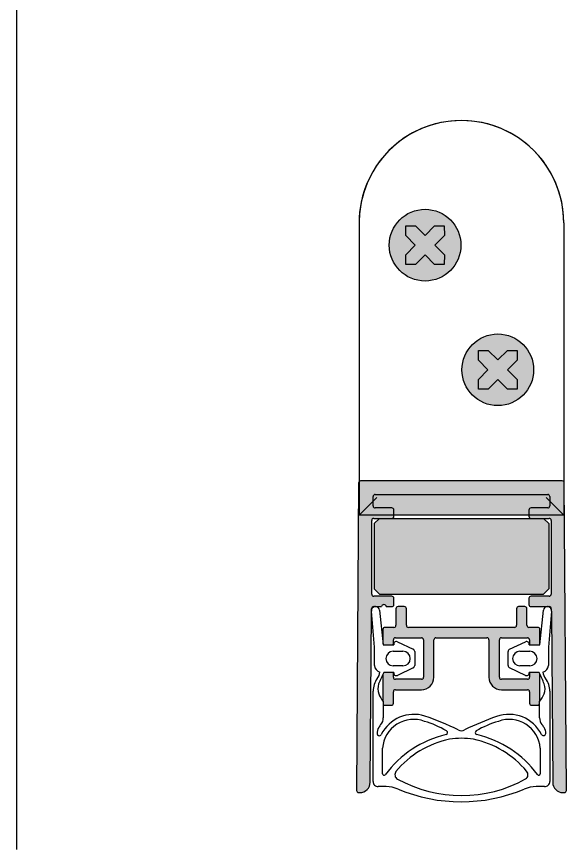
# Model space of a CAD drawing. Header units: millimetres. Extents: x 18 to 198, y 20 to 248.
# Drawn here: x 108.1 to 161, y 78.5 to 158.7 of the extents above; entities that cross this region are included whole.
import ezdxf
from ezdxf.lldxf.tags import DXFTag

# ---------------------------------------------------------------- set-up
doc = ezdxf.new("R2010")
doc.units = ezdxf.units.MM
for name, color, linetype in [('3MM_SCHRAUBE_X_1', 7, 'Continuous'), ('AJ_176', 7, 'Continuous'), ('AP_314_GERADE_20', 7, 'Continuous'), ('AP_533', 7, 'Continuous'), ('AP_537_208', 7, 'Continuous'), ('AW_046', 7, 'Continuous'), ('DV3_Default', 7, 'Continuous'), ('Standard', 7, 'Continuous')]:
    doc.layers.add(name, color=color, linetype=linetype)
tags = doc.linetypes.add('HIDDEN2', pattern=[4.762499999999999, 3.175, -1.5875]).pattern_tags.tags
tags[6:7] = [DXFTag(74, 4), DXFTag(75, 0), DXFTag(340, '0'), DXFTag(46, 0.0), DXFTag(50, 0.0), DXFTag(44, 0.0), DXFTag(45, 0.0)]
tags[4:5] = [DXFTag(74, 4), DXFTag(75, 0), DXFTag(340, '0'), DXFTag(46, 0.0), DXFTag(50, 0.0), DXFTag(44, 0.0), DXFTag(45, 0.0)]

# ---------------------------------------------------------------- blocks, each defined once
blk = doc.blocks.new('SE2')
at = {"layer": 'DV3_Default', "linetype": 'Continuous'}
h = blk.add_hatch(color=7, dxfattribs=at)
edge = h.paths.add_edge_path()
edge.add_ellipse((147.3912733318598, 136.6604335936294), major_axis=(3.449999999999999, 0), ratio=1, start_angle=0, end_angle=360)
h.paths.add_polyline_path([(146.4457637521727, 136.6604335936294), (145.5266435001823, 135.741313341639), (145.5412868630438, 134.8104471248135), (146.4721530798694, 134.7958037619519), (147.3912733318598, 135.7149240139423), (148.3103935838502, 134.7958037619519), (149.2412598006757, 134.8104471248135), (149.2559031635373, 135.741313341639), (148.3367829115469, 136.6604335936294), (149.2559031635373, 137.5795538456198), (149.2412598006757, 138.5104200624453), (148.3103935838502, 138.5250634253069), (147.3912733318598, 137.6059431733165), (146.4721530798694, 138.5250634253069), (145.5412868630438, 138.5104200624453), (145.5266435001823, 137.5795538456198)])
for color, points in [(7, [(147.3912733318598, 135.7149240139423), (148.3103935838502, 134.7958037619519), (149.2412598006757, 134.8104471248135), (149.2559031635373, 135.741313341639), (148.3367829115469, 136.6604335936294), (149.2559031635373, 137.5795538456198), (149.2412598006757, 138.5104200624454), (148.3103935838502, 138.5250634253069), (147.3912733318598, 137.6059431733165), (146.4721530798694, 138.5250634253069), (145.5412868630439, 138.5104200624453), (145.5266435001823, 137.5795538456198), (146.4457637521727, 136.6604335936294), (145.5266435001823, 135.741313341639), (145.5412868630438, 134.8104471248135), (146.4721530798694, 134.7958037619519)]), (7, [(155.3103935838502, 126.5250634253069), (154.3912733318598, 125.6059431733165), (153.4721530798694, 126.5250634253069), (152.5412868630439, 126.5104200624453), (152.5266435001823, 125.5795538456198), (153.4457637521727, 124.6604335936294), (152.5266435001823, 123.741313341639), (152.5412868630439, 122.8104471248135), (153.4721530798694, 122.7958037619519), (154.3912733318598, 123.7149240139423), (155.3103935838502, 122.7958037619519), (156.2412598006757, 122.8104471248135), (156.2559031635373, 123.741313341639), (155.3367829115469, 124.6604335936294), (156.2559031635373, 125.5795538456198), (156.2412598006757, 126.5104200624453)]), (9, [(158.1053211167039, 110.3604335936295), (146.1695120869186, 110.3604335936294), (142.9912733318598, 110.3604335936294), (142.4912733318597, 109.8604335936294), (142.4912733318598, 103.5604335936294), (142.9912733318598, 103.0604335936294), (146.1695120869187, 103.0604335936294), (158.1053211167039, 103.0604335936295), (158.7912733318598, 103.0604335936295), (159.2912733318598, 103.5604335936295), (159.2912733318597, 109.8604335936295), (158.7912733318597, 110.3604335936295)])]:
    blk.add_hatch(color=color, dxfattribs=at).paths.add_polyline_path(points)
h = blk.add_hatch(color=7, dxfattribs=at)
edge = h.paths.add_edge_path()
edge.add_ellipse((154.3912733318598, 124.6604335936294), major_axis=(3.449999999999999, 0), ratio=1, start_angle=0, end_angle=360)
h.paths.add_polyline_path([(152.5266435001823, 125.5795538456198), (153.4457637521727, 124.6604335936294), (152.5266435001823, 123.741313341639), (152.5412868630439, 122.8104471248135), (153.4721530798694, 122.7958037619519), (154.3912733318598, 123.7149240139423), (155.3103935838502, 122.7958037619519), (156.2412598006757, 122.8104471248135), (156.2559031635373, 123.741313341639), (155.3367829115469, 124.6604335936294), (156.2559031635373, 125.5795538456198), (156.2412598006757, 126.5104200624453), (155.3103935838502, 126.5250634253069), (154.3912733318598, 125.6059431733165), (153.4721530798694, 126.5250634253069), (152.5412868630439, 126.5104200624453)])
h = blk.add_hatch(color=254, dxfattribs=at)
edge = h.paths.add_edge_path()
edge.add_line((140.9630875094511, 109.7142330837929), (142.2540640349031, 109.3163293601947))
edge.add_line((142.2540640349031, 109.3163293601947), (142.2540640349031, 110.1604335936294))
edge.add_arc((142.4540640349031, 110.1604335936294), 0.2000000000000023, 90, 180, ccw=False)
edge.add_line((142.4540640349031, 110.3604335936294), (142.9912733318598, 110.3604335936294))
edge.add_line((142.9912733318598, 110.3604335936294), (144.1932733318597, 110.3604335936294))
edge.add_arc((144.1932733318598, 110.5584335936294), 0.1980000000000003, 270, 360)
edge.add_line((144.3912733318597, 110.5584335936294), (144.3912733318597, 110.6604335936294))
edge.add_line((144.3912733318597, 110.6604335936294), (141.0496974724113, 110.6604335936294))
edge.add_line((141.0496974724114, 110.6604335936294), (141.0422683318598, 113.8957274319196))
edge.add_arc((141.1895625181697, 113.7604335936294), 0.2000000000000005, 137.43165446346, 179.6251694887156)
edge.add_line((140.9895667979656, 113.7617419896083), (140.9630875094511, 109.7142330837929))
h = blk.add_hatch(color=7, dxfattribs=at)
edge = h.paths.add_edge_path()
edge.add_line((160.5929841455498, 113.9604335936295), (141.1895625181697, 113.9604335936294))
edge.add_arc((141.1895625181697, 113.7604335936294), 0.2000000000000005, 90, 137.43165446346)
edge.add_line((141.0422683318598, 113.8957274319196), (141.0422683318598, 110.6604335936294))
edge.add_line((141.0422683318598, 110.6604335936294), (142.3912733318597, 112.0020094530778))
edge.add_line((142.3912733318597, 112.0020094530778), (142.3912733318597, 112.4624335936294))
edge.add_arc((142.5892733318597, 112.4624335936294), 0.1980000000000072, 90, 180, ccw=False)
edge.add_line((142.5892733318597, 112.6604335936294), (159.1932733318597, 112.6604335936294))
edge.add_arc((159.1932733318597, 112.4624335936294), 0.1980000000000072, 0, 90, ccw=False)
edge.add_line((159.3912733318597, 112.4624335936294), (159.3912733318598, 112.0020094530779))
edge.add_line((159.3912733318598, 112.0020094530779), (160.7328491913082, 110.6604335936294))
edge.add_line((160.7328491913082, 110.6604335936294), (160.7402783318598, 113.8957274319197))
edge.add_arc((160.5929841455498, 113.7604335936295), 0.1999999999999987, 42.56834553650548, 90)
h = blk.add_hatch(color=254, dxfattribs=at)
edge = h.paths.add_edge_path()
edge.add_line((160.9866266144746, 84.16174198960834), (160.7929798657539, 113.7617419896084))
edge.add_arc((160.5929841455498, 113.7604335936295), 0.1999999999999987, 0.3748305112844533, 42.56834553650548)
edge.add_line((160.7402783318598, 113.8957274319196), (160.7402783318598, 110.6604335936294))
edge.add_line((160.7402783318598, 110.6604335936294), (157.3912733318598, 110.6604335936294))
edge.add_line((157.3912733318598, 110.6604335936294), (157.3912733318598, 110.5584335936294))
edge.add_arc((157.5892733318598, 110.5584335936295), 0.1980000000000003, 180.0000000000041, 270)
edge.add_line((157.5892733318598, 110.3604335936295), (158.1053211167039, 110.3604335936295))
edge.add_line((158.1053211167039, 110.3604335936295), (158.7912733318597, 110.3604335936295))
edge.add_line((158.7912733318597, 110.3604335936295), (159.3284826288165, 110.3604335936295))
edge.add_arc((159.3284826288165, 110.1604335936294), 0.2000000000000092, 0, 90, ccw=False)
edge.add_line((159.5284826288165, 110.1604335936294), (159.5284826288165, 103.0604335936295))
edge.add_arc((159.3284826288165, 103.0604335936295), 0.2000000000000023, 270, 360, ccw=False)
edge.add_line((159.3284826288165, 102.8604335936295), (157.5892733318598, 102.8604335936295))
edge.add_arc((157.5892733318598, 102.6624335936295), 0.1980000000000003, 90, 180)
edge.add_line((157.3912733318598, 102.6624335936295), (157.3912733318598, 102.0584335936295))
edge.add_arc((157.5892733318598, 102.0584335936295), 0.1980000000000072, 180, 270)
edge.add_line((157.5892733318598, 101.8604335936295), (159.0882896895203, 101.8604335936295))
edge.add_arc((159.1759568753372, 101.4701587359574), 0.3999999999999989, 90.96320403390217, 102.66016826040197, ccw=False)
edge.add_arc((159.1625086432693, 101.4701587359594), 0.4000000000000008, 77.3398317382754, 89.03679594885818, ccw=False)
edge.add_line((159.2501758290952, 101.8604335936295), (159.339674298866, 101.8604335936295))
edge.add_arc((159.339674298866, 101.6604335936295), 0.1999999999999988, 47.04327907978512, 90, ccw=False)
edge.add_arc((159.339674298866, 101.6604335936295), 0.1999999999999988, 0.4580155719355048, 47.04327907978512, ccw=False)
edge.add_line((159.5396679086886, 101.6620323525531), (159.5401476074006, 101.6020253836374))
edge.add_arc((159.1625086432693, 101.4701587359594), 0.4000000000000008, -4.928196626192175, 19.24854188944738, ccw=False)
edge.add_line((159.5610298992002, 101.4357958406907), (159.5431354562207, 101.2282662994508))
edge.add_line((159.5431354562207, 101.2282662994508), (159.6732452276304, 84.95243979901113))
edge.add_arc((160.6732132767438, 84.9604335936294), 0.9999999999999974, 180.458015571933, 270)
edge.add_line((160.6732132767438, 83.9604335936294), (160.7866308942704, 83.96043359362943))
edge.add_arc((160.7866308942704, 84.16043359362943), 0.1999999999999988, 270, 360.3748305112844)
h = blk.add_hatch(color=7, dxfattribs=at)
edge = h.paths.add_edge_path()
edge.add_line((144.3912733318597, 110.6604335936294), (157.3912733318597, 110.6604335936294))
edge.add_line((157.3912733318598, 110.6604335936294), (157.3912733318598, 111.1624335936294))
edge.add_arc((157.5892733318598, 111.1624335936295), 0.1980000000000003, 90, 180, ccw=False)
edge.add_line((157.5892733318598, 111.3604335936295), (159.1932733318598, 111.3604335936295))
edge.add_arc((159.1932733318598, 111.5584335936295), 0.1980000000000072, 270, 360)
edge.add_line((159.3912733318598, 111.5584335936295), (159.3912733318598, 112.4624335936294))
edge.add_arc((159.1932733318597, 112.4624335936294), 0.1980000000000072, 0, 90)
edge.add_line((159.1932733318597, 112.6604335936294), (142.5892733318597, 112.6604335936294))
edge.add_arc((142.5892733318597, 112.4624335936294), 0.1980000000000072, 90, 180)
edge.add_line((142.3912733318597, 112.4624335936294), (142.3912733318597, 111.5584335936294))
edge.add_arc((142.5892733318597, 111.5584335936294), 0.1980000000000037, 180, 270)
edge.add_line((142.5892733318597, 111.3604335936294), (144.1932733318598, 111.3604335936294))
edge.add_arc((144.1932733318598, 111.1624335936294), 0.1980000000000003, 0, 90, ccw=False)
edge.add_line((144.3912733318597, 111.1624335936294), (144.3912733318597, 110.6604335936294))
h = blk.add_hatch(color=7, dxfattribs=at)
edge = h.paths.add_edge_path()
edge.add_arc((142.5892733318597, 111.5584335936294), 0.1980000000000037, 180, 270, ccw=False)
edge.add_line((142.3912733318597, 111.5584335936294), (142.3912733318597, 112.0020094530778))
edge.add_line((142.3912733318597, 112.0020094530778), (141.0496974724113, 110.6604335936294))
edge.add_line((141.0496974724114, 110.6604335936294), (144.3912733318598, 110.6604335936294))
edge.add_line((144.3912733318597, 110.6604335936294), (144.3912733318597, 111.1624335936294))
edge.add_arc((144.1932733318598, 111.1624335936294), 0.1980000000000003, 0, 90)
edge.add_line((144.1932733318598, 111.3604335936294), (142.5892733318598, 111.3604335936294))
h = blk.add_hatch(color=7, dxfattribs=at)
edge = h.paths.add_edge_path()
edge.add_arc((159.1932733318598, 111.5584335936295), 0.1980000000000072, 270, 360, ccw=False)
edge.add_line((159.1932733318598, 111.3604335936295), (157.5892733318598, 111.3604335936295))
edge.add_arc((157.5892733318598, 111.1624335936295), 0.1980000000000003, 90, 180)
edge.add_line((157.3912733318598, 111.1624335936295), (157.3912733318598, 110.6604335936294))
edge.add_line((157.3912733318598, 110.6604335936294), (160.7328491913082, 110.6604335936294))
edge.add_line((160.7328491913082, 110.6604335936294), (159.3912733318597, 112.0020094530779))
edge.add_line((159.3912733318598, 112.0020094530779), (159.3912733318598, 111.5584335936295))
h = blk.add_hatch(color=254, dxfattribs=at)
edge = h.paths.add_edge_path()
edge.add_line((140.9630875094511, 109.7142330837929), (140.7959200492452, 84.16174198960826))
edge.add_arc((140.9959157694493, 84.16043359362935), 0.1999999999999987, 179.6251694887156, 270)
edge.add_line((140.9959157694493, 83.96043359362936), (141.1093333869759, 83.96043359362935))
edge.add_arc((141.1093333869759, 84.96043359362932), 0.9999999999999645, 270, 359.5419844280678)
edge.add_line((142.1093014360893, 84.95243979901106), (142.2394112074989, 101.2282662994495))
edge.add_line((142.2394112074989, 101.2282662994495), (142.2215167645193, 101.4357958406907))
edge.add_arc((142.6200380204504, 101.4701587359574), 0.3999999999999999, 160.751458110563, 184.9281966258993, ccw=False)
edge.add_line((142.242399056319, 101.6020253836353), (142.2428787550309, 101.6620323525531))
edge.add_arc((142.4428723648537, 101.6604335936294), 0.1999999999999998, 132.9567209199388, 179.5419844280687, ccw=False)
edge.add_arc((142.4428723648537, 101.6604335936294), 0.1999999999999998, 90, 132.9567209199388, ccw=False)
edge.add_line((142.4428723648537, 101.8604335936294), (142.5323708346332, 101.8604335936294))
edge.add_arc((142.6200380204504, 101.4701587359574), 0.3999999999999999, 90.96320405115392, 102.66016826045188, ccw=False)
edge.add_arc((142.6065897883824, 101.4701587359554), 0.4000000000000007, 77.33983174087501, 89.03679596609379, ccw=False)
edge.add_line((142.6942569741905, 101.8604335936294), (143.1978761872729, 101.8604335936294))
edge.add_arc((143.4278761872729, 101.8304335936294), 0.2319482700948641, 7.431407971173087, 172.5685920288278, ccw=False)
edge.add_line((143.6578761872729, 101.8604335936294), (144.1932733318598, 101.8604335936294))
edge.add_arc((144.1932733318598, 102.0584335936294), 0.1980000000000141, 270, 360)
edge.add_line((144.3912733318598, 102.0584335936294), (144.3912733318598, 102.6624335936294))
edge.add_arc((144.1932733318598, 102.6624335936294), 0.1980000000000003, 4.112232315428012e-12, 90)
edge.add_line((144.1932733318598, 102.8604335936294), (142.4540640349031, 102.8604335936294))
edge.add_arc((142.4540640349031, 103.0604335936294), 0.2000000000000005, 180, 270, ccw=False)
edge.add_line((142.2540640349031, 103.0604335936294), (142.2540640349031, 109.3163293601947))
edge.add_line((142.2540640349031, 109.3163293601947), (140.9630875094511, 109.7142330837929))
h = blk.add_hatch(color=254, dxfattribs=at)
edge = h.paths.add_edge_path()
edge.add_arc((147.0400868368036, 98.66520911516245), 0.1999999999999999, 0, 90, ccw=False)
edge.add_line((147.2400868368036, 98.66520911516245), (147.2400868368036, 95.06520911516245))
edge.add_arc((147.0400868368036, 95.06520911516245), 0.2000000000000001, 270, 360, ccw=False)
edge.add_line((147.0400868368036, 94.86520911516244), (144.5400868368036, 94.86520911516244))
edge.add_arc((144.5400868368036, 95.06520911516245), 0.2000000000000005, 180, 270, ccw=False)
edge.add_line((144.3400868368036, 95.06520911516245), (144.3400868368036, 95.41520911516245))
edge.add_arc((144.1400868368036, 95.41520911516245), 0.2000000000000005, 0, 35.26843380335495)
edge.add_line((144.3033780023342, 95.53069069490427), (143.4185906927072, 95.53069069490425))
edge.add_line((143.4185906927073, 95.53069069490425), (143.3400868368037, 95.36001802018372))
edge.add_line((143.3400868368036, 95.36001802018372), (143.3400868368036, 92.76461889524981))
edge.add_arc((145.1907836492338, 94.29605860331175), 2.402162831901329, 219.6075378575287, 220.8077540288088)
edge.add_line((143.3725707015358, 92.72618983561446), (143.3725707015358, 92.45594638398236))
edge.add_arc((143.5400868368036, 92.56520911516245), 0.2000000000000005, 213.114480066666, 270)
edge.add_line((143.5400868368036, 92.36520911516244), (144.1400868368036, 92.36520911516244))
edge.add_arc((144.1400868368036, 92.56520911516245), 0.1999999999999988, 270, 360)
edge.add_line((144.3400868368036, 92.56520911516245), (144.3400868368036, 93.66520911516245))
edge.add_arc((144.5400868368036, 93.66520911516245), 0.2000000000000005, 90, 180, ccw=False)
edge.add_line((144.5400868368036, 93.86520911516246), (147.0400868368036, 93.86520911516244))
edge.add_arc((147.0400868368036, 95.06520911516245), 1.2, 270, 360)
edge.add_line((148.2400868368036, 95.06520911516245), (148.2400868368036, 98.66520911516245))
edge.add_arc((148.4400868368036, 98.66520911516245), 0.2000000000000005, 90, 180, ccw=False)
edge.add_line((148.4400868368036, 98.86520911516246), (153.342459826916, 98.86520911516244))
edge.add_arc((153.3424598269159, 98.66520911516245), 0.2000000000000001, 0, 90, ccw=False)
edge.add_line((153.5424598269159, 98.66520911516245), (153.5424598269159, 95.06520911516245))
edge.add_arc((154.742459826916, 95.06520911516245), 1.2, 180, 270)
edge.add_line((154.742459826916, 93.86520911516244), (157.242459826916, 93.86520911516244))
edge.add_arc((157.242459826916, 93.66520911516245), 0.2000000000000005, 0, 90, ccw=False)
edge.add_line((157.442459826916, 93.66520911516245), (157.442459826916, 92.56520911516245))
edge.add_arc((157.6424598269159, 92.56520911516245), 0.1999999999999988, 180, 270)
edge.add_line((157.6424598269159, 92.36520911516244), (158.2424598269159, 92.36520911516244))
edge.add_arc((158.242459826916, 92.56520911516245), 0.1999999999999997, 270, 329.1036236977357)
edge.add_line((158.4140793035477, 92.46251171869757), (158.4147655324906, 92.73175426274415))
edge.add_arc((156.5917630119442, 94.29605860686951), 2.402162831901329, 319.3673620777194, 320.3924622375604)
edge.add_line((158.442459826916, 92.76461890187899), (158.442459826916, 95.35999284298316))
edge.add_line((158.4424598269159, 95.35999284298256), (158.3639464391144, 95.53068629846827))
edge.add_line((158.3639464391144, 95.53068629846827), (157.479165552259, 95.53068629846837))
edge.add_arc((157.642459826916, 95.41520911516245), 0.1999999999999997, 144.7331088081067, 180)
edge.add_line((157.442459826916, 95.41520911516245), (157.442459826916, 95.06520911516245))
edge.add_arc((157.242459826916, 95.06520911516245), 0.2000000000000005, 270, 360, ccw=False)
edge.add_line((157.242459826916, 94.86520911516244), (154.742459826916, 94.86520911516244))
edge.add_arc((154.742459826916, 95.06520911516245), 0.1999999999999997, 180, 270, ccw=False)
edge.add_line((154.5424598269159, 95.06520911516245), (154.5424598269159, 98.66520911516245))
edge.add_arc((154.742459826916, 98.66520911516245), 0.2000000000000005, 90, 180, ccw=False)
edge.add_line((154.742459826916, 98.86520911516246), (157.242459826916, 98.86520911516244))
edge.add_arc((157.242459826916, 98.66520911516245), 0.1999999999999997, 0, 90, ccw=False)
edge.add_line((157.442459826916, 98.66520911516245), (157.442459826916, 98.31520911516245))
edge.add_arc((157.642459826916, 98.31520911516245), 0.2000000000000005, 180, 218.0077452531692)
edge.add_line((157.484874322679, 98.19205551653702), (158.4000453311532, 98.19205551653745))
edge.add_arc((158.242459826916, 98.31520911516245), 0.2000000000000001, 321.9922547469904, 360)
edge.add_line((158.442459826916, 98.31520911516245), (158.442459826916, 99.66520911516245))
edge.add_arc((158.242459826916, 99.66520911516244), 0.1999999999999997, 0, 90)
edge.add_line((158.242459826916, 99.86520911516244), (157.392459826916, 99.86520911516244))
edge.add_arc((157.392459826916, 100.0652091151624), 0.1999999999999994, 180, 270, ccw=False)
edge.add_line((157.192459826916, 100.0652091151624), (157.192459826916, 101.6604335936294))
edge.add_arc((156.992459826916, 101.6604335936295), 0.1999999999999997, 0, 90)
edge.add_line((156.992459826916, 101.8604335936295), (156.392459826916, 101.8604335936295))
edge.add_arc((156.392459826916, 101.6604335936294), 0.2000000000000005, 90, 180)
edge.add_line((156.192459826916, 101.6604335936294), (156.192459826916, 100.0652091151625))
edge.add_arc((155.992459826916, 100.0652091151624), 0.2000000000000014, 270, 360, ccw=False)
edge.add_line((155.992459826916, 99.86520911516244), (145.7900868368036, 99.86520911516244))
edge.add_arc((145.7900868368036, 100.0652091151624), 0.1999999999999999, 180, 270, ccw=False)
edge.add_line((145.5900868368036, 100.0652091151624), (145.5900868368036, 101.6604335936294))
edge.add_arc((145.3900868368036, 101.6604335936294), 0.2000000000000005, 0, 90)
edge.add_line((145.3900868368036, 101.8604335936295), (144.7900868368036, 101.8604335936295))
edge.add_arc((144.7900868368036, 101.6604335936294), 0.2000000000000001, 90, 180)
edge.add_line((144.5900868368036, 101.6604335936294), (144.5900868368036, 100.0652091151624))
edge.add_arc((144.3900868368036, 100.0652091151624), 0.2000000000000005, 270, 360, ccw=False)
edge.add_line((144.3900868368036, 99.86520911516244), (143.5400868368036, 99.86520911516244))
edge.add_arc((143.5400868368036, 99.66520911516244), 0.1999999999999999, 90, 180)
edge.add_line((143.3400868368036, 99.66520911516244), (143.3400868368036, 98.31520911516243))
edge.add_arc((143.5400868368036, 98.31520911516245), 0.1999999999999997, 180, 218.0077540625867)
edge.add_line((143.382501351502, 98.19205549230773), (144.2976723221053, 98.19205549230773))
edge.add_arc((144.1400868368036, 98.31520911516245), 0.2000000000000001, 321.9922459374183, 360)
edge.add_line((144.3400868368036, 98.31520911516245), (144.3400868368036, 98.66520911516245))
edge.add_arc((144.5400868368036, 98.66520911516245), 0.1999999999999997, 90, 180, ccw=False)
edge.add_line((144.5400868368036, 98.86520911516246), (147.0400868368036, 98.86520911516244))
at = {"layer": '3MM_SCHRAUBE_X_1', "color": 7, "linetype": 'Continuous'}
for p, q in [((145.5266435001823, 137.5795538456198), (145.5412868630439, 138.5104200624453)), ((145.5412868630438, 138.5104200624453), (146.4721530798694, 138.5250634253069)), ((146.4721530798694, 138.5250634253069), (147.3912733318598, 137.6059431733165)), ((147.3912733318598, 137.6059431733165), (148.3103935838502, 138.5250634253069)), ((148.3103935838502, 138.5250634253069), (149.2412598006757, 138.5104200624453)), ((149.2412598006757, 138.5104200624453), (149.2559031635373, 137.5795538456198)), ((146.4457637521727, 136.6604335936294), (145.5266435001823, 137.5795538456198)), ((149.2559031635373, 137.5795538456198), (148.3367829115469, 136.6604335936294)), ((145.5266435001823, 135.741313341639), (146.4457637521727, 136.6604335936294)), ((148.3367829115469, 136.6604335936294), (149.2559031635373, 135.741313341639)), ((145.5412868630438, 134.8104471248135), (145.5266435001823, 135.741313341639)), ((147.3912733318598, 135.7149240139423), (146.4721530798694, 134.7958037619519)), ((148.3103935838502, 134.7958037619519), (147.3912733318598, 135.7149240139423)), ((149.2559031635373, 135.741313341639), (149.2412598006757, 134.8104471248135)), ((146.4721530798694, 134.7958037619519), (145.5412868630439, 134.8104471248135)), ((149.2412598006757, 134.8104471248135), (148.3103935838502, 134.795803761952)), ((152.5266435001823, 125.5795538456198), (152.5412868630439, 126.5104200624454)), ((152.5412868630439, 126.5104200624453), (153.4721530798694, 126.5250634253069)), ((153.4721530798694, 126.5250634253069), (154.3912733318598, 125.6059431733165)), ((154.3912733318598, 125.6059431733165), (155.3103935838502, 126.5250634253069)), ((155.3103935838502, 126.5250634253069), (156.2412598006757, 126.5104200624453)), ((156.2412598006757, 126.5104200624453), (156.2559031635373, 125.5795538456198)), ((153.4457637521727, 124.6604335936294), (152.5266435001823, 125.5795538456198)), ((156.2559031635373, 125.5795538456198), (155.3367829115469, 124.6604335936294)), ((152.5266435001823, 123.741313341639), (153.4457637521727, 124.6604335936294)), ((155.3367829115469, 124.6604335936294), (156.2559031635373, 123.741313341639)), ((152.5412868630439, 122.8104471248135), (152.5266435001823, 123.741313341639)), ((154.3912733318598, 123.7149240139423), (153.4721530798694, 122.7958037619519)), ((155.3103935838502, 122.7958037619519), (154.3912733318598, 123.7149240139423)), ((156.2559031635373, 123.741313341639), (156.2412598006757, 122.8104471248135)), ((153.4721530798694, 122.7958037619519), (152.5412868630439, 122.8104471248135)), ((156.2412598006757, 122.8104471248135), (155.3103935838502, 122.7958037619519))]:
    blk.add_line(p, q, dxfattribs=at)
at = {"layer": 'AJ_176', "color": 7, "linetype": 'Continuous'}
for p, q in [((142.9912733318597, 110.3604335936294), (142.4912733318597, 109.8604335936294)), ((142.4912733318598, 109.8604335936294), (142.4912733318598, 103.5604335936294)), ((142.9912733318598, 110.3604335936294), (146.1695120869186, 110.3604335936294)), ((146.1695120869186, 110.3604335936294), (158.1053211167039, 110.3604335936295)), ((158.1053211167039, 110.3604335936295), (158.7912733318597, 110.3604335936295)), ((159.2912733318597, 109.8604335936295), (158.7912733318597, 110.3604335936295)), ((159.2912733318597, 109.8604335936295), (159.2912733318598, 103.5604335936295)), ((142.4912733318598, 103.5604335936294), (142.9912733318598, 103.0604335936294)), ((158.7912733318598, 103.0604335936295), (159.2912733318598, 103.5604335936295)), ((142.9912733318598, 103.0604335936294), (146.1695120869187, 103.0604335936294)), ((146.1695120869187, 103.0604335936294), (158.1053211167039, 103.0604335936295)), ((158.1053211167039, 103.0604335936295), (158.7912733318598, 103.0604335936295))]:
    blk.add_line(p, q, dxfattribs=at)
at = {"layer": 'AP_314_GERADE_20', "color": 7, "linetype": 'HIDDEN2'}
for p, q in [((160.5929841455498, 113.9604335936295), (141.1895625181697, 113.9604335936294)), ((142.3912733318597, 111.5584335936294), (142.3912733318597, 112.4624335936294)), ((142.5892733318597, 112.6604335936294), (159.1932733318597, 112.6604335936294)), ((159.3912733318598, 112.4624335936294), (159.3912733318598, 111.5584335936295)), ((144.1932733318598, 111.3604335936294), (142.5892733318598, 111.3604335936294)), ((144.3912733318597, 110.6604335936294), (144.3912733318597, 111.1624335936294)), ((157.3912733318598, 111.1624335936295), (157.3912733318598, 110.6604335936294)), ((159.1932733318598, 111.3604335936295), (157.5892733318598, 111.3604335936295)), ((142.5323708346332, 101.8604335936294), (142.6942569741906, 101.8604335936294)), ((159.0882896895203, 101.8604335936295), (159.2501758290952, 101.8604335936295)), ((142.2394112074988, 101.2282662994495), (142.242399056319, 101.6020253836352)), ((159.5401476074006, 101.6020253836374), (159.5431354562207, 101.2282662994494))]:
    blk.add_line(p, q, dxfattribs=at)
at = {"layer": 'AP_314_GERADE_20', "color": 7, "linetype": 'Continuous'}
for p, q in [((140.9895667979656, 113.7617419896083), (140.7959200492452, 84.16174198960826)), ((160.9866266144746, 84.16174198960834), (160.7929798657539, 113.7617419896084)), ((144.3912733318597, 110.5584335936294), (144.3912733318597, 110.6604335936294)), ((157.3912733318598, 110.6604335936294), (157.3912733318598, 110.5584335936295)), ((142.2540640349031, 103.0604335936294), (142.2540640349031, 110.1604335936294)), ((142.4540640349031, 110.3604335936294), (142.9912733318598, 110.3604335936294)), ((158.7912733318598, 110.3604335936295), (159.3284826288165, 110.3604335936295)), ((159.5284826288165, 110.1604335936294), (159.5284826288165, 103.0604335936295)), ((144.1932733318598, 102.8604335936294), (142.4540640349031, 102.8604335936294)), ((144.3912733318598, 102.0584335936294), (144.3912733318598, 102.6624335936294)), ((157.3912733318598, 102.6624335936295), (157.3912733318598, 102.0584335936295)), ((159.3284826288165, 102.8604335936295), (157.5892733318598, 102.8604335936295)), ((142.4428723648537, 101.8604335936294), (142.5323708346332, 101.8604335936294)), ((142.6942569741906, 101.8604335936294), (143.1978761872729, 101.8604335936294)), ((143.6578761872729, 101.8604335936294), (144.1932733318598, 101.8604335936294)), ((157.5892733318598, 101.8604335936295), (159.0882896895203, 101.8604335936295)), ((159.2501758290952, 101.8604335936295), (159.339674298866, 101.8604335936295)), ((142.1093014360893, 84.95243979901106), (142.2394112074988, 101.2282662994495)), ((142.242399056319, 101.6020253836352), (142.2428787550309, 101.6620323525531)), ((159.5396679086886, 101.6620323525531), (159.5401476074006, 101.6020253836374)), ((159.5431354562207, 101.2282662994494), (159.6732452276304, 84.95243979901113)), ((140.9959157694493, 83.96043359362935), (141.1093333869759, 83.96043359362935)), ((160.6732132767438, 83.9604335936294), (160.7866308942704, 83.96043359362943))]:
    blk.add_line(p, q, dxfattribs=at)
for centre, radius, start, end in [((141.1895625181697, 113.7604335936294), 0.2000000000000005, 137.43165446346, 179.6251694887156), ((160.5929841455498, 113.7604335936295), 0.1999999999999987, 0.3748305112844533, 42.56834553650548), ((142.4540640349031, 110.1604335936294), 0.2000000000000023, 90, 180), ((144.1932733318598, 110.5584335936294), 0.1980000000000003, 270, 0), ((157.5892733318598, 110.5584335936295), 0.1980000000000003, 180.0000000000041, 270), ((159.3284826288165, 110.1604335936294), 0.2000000000000092, 0, 90), ((142.4540640349031, 103.0604335936294), 0.2000000000000005, 180, 270), ((144.1932733318598, 102.6624335936294), 0.1980000000000003, 4.112232315428012e-12, 90), ((157.5892733318598, 102.6624335936295), 0.1980000000000003, 90, 180), ((159.3284826288165, 103.0604335936295), 0.2000000000000023, 270, 0), ((142.4428723648537, 101.6604335936294), 0.1999999999999998, 90, 179.5419844280686), ((143.4278761872729, 101.8304335936294), 0.2319482700948641, 7.431407971173113, 172.5685920288278), ((144.1932733318598, 102.0584335936294), 0.1980000000000141, 270, 0), ((157.5892733318598, 102.0584335936295), 0.1980000000000072, 180, 270), ((159.339674298866, 101.6604335936295), 0.1999999999999988, 0.4580155719354814, 90), ((141.1093333869759, 84.96043359362932), 0.9999999999999645, 270, 359.5419844280678), ((160.6732132767438, 84.9604335936294), 0.9999999999999974, 180.458015571933, 270), ((140.9959157694493, 84.16043359362935), 0.1999999999999987, 179.6251694887156, 270), ((160.7866308942704, 84.16043359362943), 0.1999999999999988, 270, 0.3748305112844)]:
    blk.add_arc(centre, radius, start, end, dxfattribs=at)
at = {"layer": 'AP_314_GERADE_20', "color": 7, "linetype": 'HIDDEN2'}
for centre, radius, start, end in [((141.1895625181697, 113.7604335936294), 0.2000000000000005, 90, 137.43165446346), ((160.5929841455498, 113.7604335936295), 0.1999999999999987, 42.56834553650548, 90), ((142.5892733318597, 112.4624335936294), 0.1980000000000072, 90, 180), ((159.1932733318597, 112.4624335936294), 0.1980000000000072, 0, 90), ((142.5892733318597, 111.5584335936294), 0.1980000000000037, 180, 270), ((159.1932733318598, 111.5584335936295), 0.1980000000000072, 270, 0), ((144.1932733318598, 111.1624335936294), 0.1980000000000003, 0, 90), ((157.5892733318598, 111.1624335936295), 0.1980000000000003, 90, 180)]:
    blk.add_arc(centre, radius, start, end, dxfattribs=at)
at = {"layer": 'AP_533', "color": 7, "linetype": 'Continuous'}
for p, q in [((145.3900868368036, 101.8604335936295), (144.7900868368036, 101.8604335936295)), ((156.992459826916, 101.8604335936295), (156.392459826916, 101.8604335936295)), ((144.5900868368036, 101.6604335936294), (144.5900868368036, 100.0652091151624)), ((145.5900868368036, 100.0652091151624), (145.5900868368036, 101.6604335936294)), ((156.192459826916, 101.6604335936294), (156.192459826916, 100.0652091151624)), ((157.192459826916, 100.0652091151624), (157.192459826916, 101.6604335936294)), ((143.3400868368036, 99.66520911516244), (143.3400868368036, 98.31520911516245)), ((144.3900868368036, 99.86520911516244), (143.5400868368036, 99.86520911516244)), ((155.992459826916, 99.86520911516244), (145.7900868368036, 99.86520911516244)), ((158.242459826916, 99.86520911516244), (157.392459826916, 99.86520911516244)), ((158.442459826916, 98.31520911516245), (158.442459826916, 99.66520911516244)), ((144.3400868368036, 98.31520911516245), (144.3400868368036, 98.66520911516244)), ((144.5400868368036, 98.86520911516244), (147.0400868368036, 98.86520911516244)), ((147.2400868368036, 98.66520911516245), (147.2400868368036, 95.06520911516246)), ((148.2400868368036, 95.06520911516245), (148.2400868368036, 98.66520911516244)), ((148.4400868368036, 98.86520911516244), (153.342459826916, 98.86520911516244)), ((153.5424598269159, 98.66520911516245), (153.5424598269159, 95.06520911516245)), ((154.5424598269159, 95.06520911516245), (154.5424598269159, 98.66520911516244)), ((154.742459826916, 98.86520911516244), (157.242459826916, 98.86520911516244)), ((157.442459826916, 98.66520911516245), (157.442459826916, 98.31520911516246)), ((144.3400868368036, 95.06520911516245), (144.3400868368036, 95.41520911516244)), ((157.442459826916, 95.41520911516245), (157.442459826916, 95.06520911516246)), ((143.3400868368036, 95.36001802018367), (143.3400868368036, 92.76461889524981)), ((147.0400868368036, 94.86520911516244), (144.5400868368036, 94.86520911516244)), ((157.242459826916, 94.86520911516244), (154.742459826916, 94.86520911516244)), ((158.442459826916, 92.76461890187899), (158.442459826916, 95.35999284298316)), ((144.5400868368036, 93.86520911516244), (147.0400868368036, 93.86520911516244)), ((154.742459826916, 93.86520911516244), (157.242459826916, 93.86520911516244)), ((144.3400868368036, 92.56520911516245), (144.3400868368036, 93.66520911516244)), ((157.442459826916, 93.66520911516245), (157.442459826916, 92.56520911516246)), ((143.5400868368036, 92.36520911516244), (144.1400868368036, 92.36520911516244)), ((157.6424598269159, 92.36520911516244), (158.2424598269159, 92.36520911516244))]:
    blk.add_line(p, q, dxfattribs=at)
for centre, radius, start, end in [((144.7900868368036, 101.6604335936294), 0.2000000000000001, 90, 180), ((145.3900868368036, 101.6604335936294), 0.2000000000000005, 0, 90), ((156.392459826916, 101.6604335936294), 0.2000000000000005, 90, 180), ((156.992459826916, 101.6604335936295), 0.1999999999999997, 0, 90), ((143.5400868368036, 99.66520911516244), 0.1999999999999999, 90, 180), ((144.3900868368036, 100.0652091151624), 0.2000000000000005, 270, 0), ((145.7900868368036, 100.0652091151624), 0.1999999999999999, 180, 270), ((155.992459826916, 100.0652091151624), 0.2000000000000014, 270, 0), ((157.392459826916, 100.0652091151624), 0.1999999999999994, 180, 270), ((158.242459826916, 99.66520911516244), 0.1999999999999997, 0, 90), ((144.5400868368036, 98.66520911516245), 0.1999999999999997, 90, 180), ((147.0400868368036, 98.66520911516245), 0.1999999999999999, 0, 90), ((148.4400868368036, 98.66520911516245), 0.2000000000000005, 90, 180), ((153.3424598269159, 98.66520911516245), 0.2000000000000001, 0, 90), ((154.742459826916, 98.66520911516245), 0.2000000000000005, 90, 180), ((157.242459826916, 98.66520911516245), 0.1999999999999997, 0, 90), ((143.5400868368036, 98.31520911516245), 0.1999999999999997, 180, 218.0077540625867), ((144.1400868368036, 98.31520911516245), 0.2000000000000001, 321.9922459374183, 0), ((157.642459826916, 98.31520911516245), 0.2000000000000005, 180, 218.0077452531692), ((158.242459826916, 98.31520911516245), 0.2000000000000001, 321.9922547469904, 0), ((144.1400868368036, 95.41520911516245), 0.2000000000000005, 0, 35.26843380335495), ((157.642459826916, 95.41520911516245), 0.1999999999999997, 144.7331088081067, 180), ((144.5400868368036, 95.06520911516245), 0.2000000000000005, 180, 270), ((147.0400868368036, 95.06520911516245), 1.2, 270, 0), ((147.0400868368036, 95.06520911516245), 0.2000000000000001, 270, 0), ((154.742459826916, 95.06520911516245), 1.2, 180, 270), ((154.742459826916, 95.06520911516245), 0.1999999999999997, 180, 270), ((157.242459826916, 95.06520911516245), 0.2000000000000005, 270, 0), ((144.5400868368036, 93.66520911516245), 0.2000000000000005, 90, 180), ((157.242459826916, 93.66520911516245), 0.2000000000000005, 0, 90), ((143.5400868368036, 92.56520911516245), 0.2000000000000005, 213.114480066666, 270), ((144.1400868368036, 92.56520911516245), 0.1999999999999988, 270, 0), ((157.6424598269159, 92.56520911516245), 0.1999999999999988, 180, 270), ((158.242459826916, 92.56520911516245), 0.1999999999999997, 270, 329.1036236977357)]:
    blk.add_arc(centre, radius, start, end, dxfattribs=at)
at = {"layer": 'AP_537_208', "color": 7, "linetype": 'Continuous'}
for p, q in [((142.5205689726026, 97.96755893488522), (142.2215167645193, 101.4357958406907)), ((143.0044504191314, 101.5114736061602), (143.3491473253434, 98.19205549230773)), ((158.4333993408923, 98.19205551653748), (158.778096244588, 101.5114736061602)), ((159.5610298992002, 101.4357958406907), (159.2619776907813, 97.96755893099159)), ((142.5205689726026, 96.20162538396504), (142.5205689726026, 97.96755893488522)), ((143.3491473253434, 98.19205549230773), (144.3812134157733, 98.19205549230773)), ((144.7240308007102, 98.48085822048051), (146.2525687409104, 97.75809396449266)), ((155.5299778636579, 97.75809408958916), (157.0585158038579, 98.48085834557695)), ((157.4013331607628, 98.19205551653697), (158.4333993408923, 98.19205551653748)), ((159.2619776907813, 97.9675589309916), (159.2619776907813, 96.2016253839684)), ((144.3190618971869, 97.56173812419108), (145.2645807243555, 97.56173812419108)), ((146.393651843545, 97.53875555520084), (146.393651843545, 96.19166267069484)), ((155.3888945057637, 96.1916626751244), (155.3888945057637, 97.53875555520051)), ((156.5179659393252, 97.56173812419108), (157.4634847665327, 97.56173812419108)), ((144.3810117318777, 95.53069069490425), (143.4185906927072, 95.53069069490425)), ((145.2645807243555, 96.16173812419109), (144.3190618971869, 96.16173812419109)), ((146.2525687409104, 95.96538228388951), (144.724030800407, 95.24261802775827)), ((157.0585155388828, 95.24261734241621), (155.5299775986801, 95.96538159840522)), ((157.4634847665327, 96.16173812419109), (156.5179659393252, 96.16173812419109)), ((158.3639464391147, 95.53068629846837), (157.401534932023, 95.53068629846837)), ((142.390283257188, 85.03202096714999), (142.390283257188, 93.7348876852998)), ((159.392263405593, 93.7348876852534), (159.392263405593, 85.03202096718273)), ((143.3725707015358, 92.72618983561446), (143.3725707015358, 91.15604097745168)), ((158.4107562152599, 91.15869503495676), (158.4147655324906, 92.73175426274413)), ((142.9004254654972, 89.46077944324743), (142.9228477297782, 89.45147208826288)), ((143.3012548512914, 85.77453412659938), (143.3012548512914, 88.24377138651589)), ((158.4812850627309, 88.24377138651592), (158.4812850627309, 85.77453412456123)), ((143.6321831567936, 84.53202096714999), (142.8902832581266, 84.53202096714999)), ((158.8922634055929, 84.53202096718272), (158.0929408943238, 84.53202096718289))]:
    blk.add_line(p, q, dxfattribs=at)
for centre, radius, start, end in [((142.6200380204504, 101.4701587359574), 0.3999999999999999, 90.96320405115392, 184.9281966258992), ((142.6065897883824, 101.4701587359554), 0.4000000000000007, 5.928492370004762, 89.03679596609376), ((159.1759568753372, 101.4701587359574), 0.3999999999999989, 90.9632040339022, 174.0715076302837), ((159.1625086432693, 101.4701587359594), 0.4000000000000008, 355.0718033738079, 89.03679594885826), ((144.6186760924151, 98.25804882243177), 0.2464622535375033, 64.69302465213859, 195.5311612491639), ((157.163870512153, 98.25804894752821), 0.2464622535374991, 344.4688144132629, 115.3069753478688), ((144.3190618971869, 96.86173812419108), 0.7000000000000001, 90, 270), ((145.2645807243555, 96.86173812419108), 0.7000000000000001, 270, 90), ((146.1472140326153, 97.53528456644392), 0.2464622535375251, 0.8069372824765857, 64.69302465212805), ((155.6353323167558, 97.53528457087141), 0.2464622535375156, 115.3069097235323, 179.1930637469761), ((156.5179659393252, 96.86173812419108), 0.700000000000001, 90, 270), ((157.4634847665327, 96.86173812419108), 0.6999999999999993, 270, 90), ((143.2571963962135, 96.26198937044032), 0.7390965918462861, 184.6847169124971, 253.3754665223597), ((158.525350267181, 96.26198937057273), 0.7390965918462731, 286.6245334424756, 355.3152830774641), ((141.7341371134542, 95.73300827786068), 1.323792749147868, 323.0472080935673, 352.2191300829323), ((224.7049752708266, 58.03821780217687), 89.51626579227835, 155.2389929559336, 156.0177880483212), ((144.6186760921119, 95.46542742580698), 0.2464622535374983, 164.6449153764737, 295.3069753478674), ((146.1472140326153, 96.18819168193825), 0.2464622535375152, 295.3069753478734, 0.8069372824007024), ((155.6353323069753, 96.18819099645395), 0.2464622535375208, 179.1929023154553, 244.693024652134), ((157.163869449128, 95.46542711781849), 0.2464622535375034, 244.6932298716989, 15.35409898888507), ((77.07756183090675, 58.03821347096445), 89.51626579228257, 23.98222445927442, 24.76100699809149), ((160.0484095495536, 95.73300827751284), 1.323792749147867, 187.7808699017571, 216.952791899938), ((144.390283257188, 93.7348876852998), 2, 143.0472080936549, 180), ((157.392263405593, 93.7348876852534), 2.000000000000001, 0, 36.95279189983814), ((144.316250479356, 93.9733834106461), 1.470000000000002, 162.2156597487887, 200.2524724747263), ((157.4666465098792, 93.97335664742134), 1.469662060003108, 339.7534358482789, 17.79021575940978), ((145.1907836492338, 94.29605860331175), 2.402162831901329, 200.2524724161003, 220.8077540288088), ((156.5917630119442, 94.29605860686951), 2.402162831901329, 319.3673620777194, 339.7534358483633), ((146.3093269450131, 88.00197825353185), 3.491266695095629, 72.27414260962587, 153.7221906285342), ((155.4731594863378, 88.00195236323651), 3.491266695095498, 26.38717038185154, 110.0664775360957), ((142.3725707015358, 91.1560409774517), 1, 320.170935630561, 0), ((146.2913937125683, 88.00858789825013), 2.99937354840491, 69.5672941648416, 175.5027716909973), ((144.5817076058346, 81.51189061070441), 9.707049559199202, 59.8256196386443, 73.5010008174414), ((138.677441437677, 65.70681446611559), 27.0558605834088, 63.87765441971695, 71.2544155395325), ((163.1050859341432, 65.70680382352471), 27.0558605834078, 109.0476880516304, 116.1223124663627), ((157.2008323082101, 81.5118906106295), 9.707049559199369, 106.4989991892557, 120.1743803612451), ((155.4911462014541, 88.00858789825011), 2.999373548404926, 4.497228309003579, 110.4327058568815), ((159.4107492352038, 91.15495871813319), 1, 179.7859243169983, 219.8091510184114), ((143.7590761859511, 89.69874964893353), 0.9837862933813942, 147.2959852466866, 183.8957810999763), ((145.3267806710464, 88.69214610378592), 2.846834346892543, 140.1709356305484, 147.2959848858265), ((149.3618985253217, 89.73353487536573), 0.196757258676285, 283.1771075153505, 59.82561963846506), ((150.8912733484147, 90.42302203083496), 0.5201767976816278, 234.5871001979516, 305.4121854888931), ((152.4206413887387, 89.73353487530018), 0.196757258676265, 120.1743803614128, 256.8228924803043), ((156.4556831087507, 88.69209073938882), 2.846834346892888, 32.70418267061972, 39.80915101851084), ((158.0233846488859, 89.69869887106162), 0.983786293381619, 356.5688161915989, 32.70418217713981), ((142.9771009998256, 89.64549777594743), 0.2000000000000005, 183.8957810996268, 247.4569389999421), ((142.9995232641065, 89.63619042096288), 0.2000000000000017, 247.4569389999421, 333.7221906285329), ((151.7106861417254, 79.7013996861583), 10.10666643063714, 103.1771074929026, 143.7413753301418), ((151.6621573995565, 80.11314474602487), 9.192677293012672, 102.0762500129162, 140.3154818015034), ((150.7928913277455, 82.45385236929668), 6.731557917360575, 89.16261866964703, 99.00789429278333), ((150.9896485862769, 82.45385236929549), 6.731557917360775, 80.99210570700876, 90.8373813297152), ((150.1203825144661, 80.11314474602521), 9.19267729301265, 39.96470994246217, 77.92374998693136), ((150.0718537677187, 79.70139968717362), 10.10666643063711, 36.37913527185378, 76.82289248030371), ((158.7798379034237, 89.64247900437938), 0.2000000000000015, 206.387170381748, 293.7019840148607), ((158.8057659285114, 89.65178952247904), 0.2000000000000047, 285.803519833891, 356.5688161915964), ((143.4488227952986, 85.77453412659938), 0.1475679440072434, 180, 319.5507650472913), ((144.9795080171373, 85.68578374234178), 0.4918931466906863, 142.7944577316354, 239.9197443848174), ((156.8030318970122, 85.6857837422034), 0.4918931466905667, 302.9877720550822, 42.44368589452236), ((158.3337171187237, 85.77453412084596), 0.1475679440072113, 212.1885232638029, 0), ((142.890283257188, 85.03202096714999), 0.5000000000000004, 180, 270.0000001075587), ((150.8900991181505, 96.42670530714763), 12.75157069146128, 241.1280978451469, 298.9931408006216), ((158.892263405593, 85.03202096718272), 0.5000000000000004, 269.999999999987, 0), ((143.6321831567937, 81.53202096714998), 2.999999999999998, 67.21589230345145, 90.00000000000054), ((150.8625620255207, 98.74577651232724), 15.67061216335595, 247.2158923034386, 292.7841076968123), ((158.0929408943261, 81.5320209671829), 2.999999999999996, 90.00000000004451, 112.7841076968597)]:
    blk.add_arc(centre, radius, start, end, dxfattribs=at)
at = {"layer": 'AW_046', "color": 7, "linetype": 'Continuous'}
for p, q in [((141.0422683318598, 138.8114285936294), (141.0422683318598, 138.8104335936294)), ((141.0422683318598, 138.8104335936294), (141.0422683318598, 110.6604335936294)), ((160.7402782815996, 138.8114285936218), (160.7402783318598, 138.8104335936294)), ((160.7402783318598, 138.8104335936294), (160.7402783318598, 110.6604335936294)), ((142.7496974724114, 112.3604335936294), (141.0496974724113, 110.6604335936294)), ((160.7328491913082, 110.6604335936294), (159.0328491913082, 112.3604335936294)), ((141.0422683318598, 110.6604335936294), (141.0496974724114, 110.6604335936294)), ((160.7328491913082, 110.6604335936294), (141.0496974724114, 110.6604335936294)), ((160.7328491913082, 110.6604335936294), (160.7402783318598, 110.6604335936294))]:
    blk.add_line(p, q, dxfattribs=at)
for centre in [(147.3912733318598, 136.6604335936294), (154.3912733318598, 124.6604335936294)]:
    blk.add_circle(centre, 3.449999999999999, dxfattribs=at)
for centre, radius, start, end in [((150.8912733067297, 138.8114286194451), 9.849004974869922, 0, 180.0000001501804), ((150.8912733318598, 138.8104335936294), 9.84900505026015, 0.005788330930485432, 179.9942116690545)]:
    blk.add_arc(centre, radius, start, end, dxfattribs=at)

msp = doc.modelspace()

# ---------------------------------------------------------------- linework, layer by layer
at = {"layer": 'Standard', "color": 7, "linetype": 'Continuous'}
msp.add_line((108.0850191236176, 248.4701847857046), (108.0850191236176, 78.49665770397141), dxfattribs=at)

# ---------------------------------------------------------------- block references
at = {"layer": 'Standard'}
msp.add_blockref('SE2', (0, 0), dxfattribs=at)

doc.saveas('drawing.dxf')
